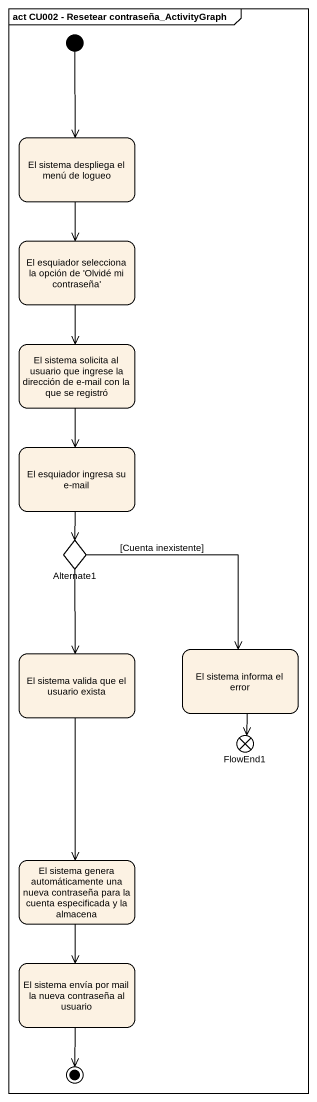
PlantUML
@startuml
mainframe act CU002 - Resetear contraseña_ActivityGraph
hide empty description
state "El sistema despliega el menú de logueo" as El_sistema_despliega_el
state "El esquiador selecciona la opción de 'Olvidé mi contraseña'" as El_esquiador_selecciona_la
state "El sistema solicita al usuario que ingrese la dirección de e-mail con la que se registró" as El_sistema_solicita_al
state "El esquiador ingresa su e-mail" as El_esquiador_ingresa_su_e
state Alternate1 <<choice>>
state "El sistema valida que el usuario exista" as El_sistema_valida_que_el
state "El sistema informa el error" as El_sistema_informa_el_error
state FlowEnd1 <<end>>
state "El sistema genera automáticamente una nueva contraseña para la cuenta especificada y la almacena" as El_sistema_genera
state "El sistema envía por mail la nueva contraseña al usuario" as El_sistema_envía_por_mail
[*] --> El_sistema_despliega_el
El_sistema_despliega_el --> El_esquiador_selecciona_la
El_esquiador_selecciona_la --> El_sistema_solicita_al
El_sistema_solicita_al --> El_esquiador_ingresa_su_e
El_esquiador_ingresa_su_e --> Alternate1
Alternate1 --> El_sistema_valida_que_el
Alternate1 --> El_sistema_informa_el_error : [Cuenta inexistente]
El_sistema_valida_que_el --> El_sistema_genera
El_sistema_informa_el_error --> FlowEnd1
El_sistema_genera --> El_sistema_envía_por_mail
El_sistema_envía_por_mail --> [*]
@enduml
